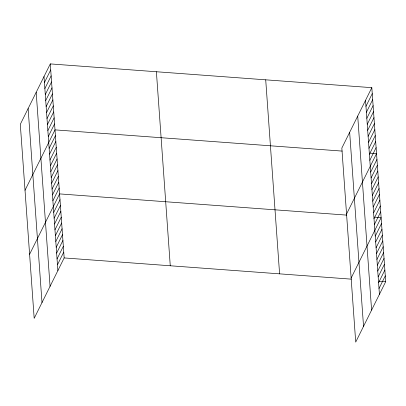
<?xml version="1.0" encoding="UTF-8"?>
<svg xmlns="http://www.w3.org/2000/svg" width="406" height="406" viewBox="0 0 406 406"><rect width="100%" height="100%" fill="white"/><g stroke="black" fill="none" stroke-linecap="round" stroke-linejoin="round"><path stroke-width="0.61" d="M50.288 63.904L20.3 124.312L34.18 318.334L64.163 257.932L50.288 63.904L371.82 87.666L385.7 281.688L355.712 342.096L341.837 148.068L371.82 87.666M44.432 82.56L50.714 69.903M44.863 88.559L51.146 75.902M45.289 94.557L51.572 81.895M45.721 100.551L52.004 87.894M46.147 106.55L52.43 93.893M46.578 112.548L52.861 99.891M47.005 118.542L53.287 105.885M47.436 124.54L53.719 111.883M47.862 130.539L54.145 117.882M48.294 136.533L54.577 123.876M25.02 190.282L55.003 129.874L342.177 151.093M49.136 148.352L55.419 135.695M49.552 154.173L55.84 141.516M49.968 159.994L56.256 147.337M50.39 165.815L56.673 153.158M50.806 171.636L57.089 158.979M51.222 177.458L57.505 164.8M51.638 183.279L57.921 170.621M52.054 189.1L58.337 176.443M52.47 194.921L58.753 182.264M52.887 200.742L59.169 188.079M29.597 254.308L59.586 193.901L346.754 215.119M53.719 212.379L60.002 199.722M54.135 218.2L60.418 205.543M54.551 224.021L60.834 211.364M54.967 229.842L61.25 217.185M55.383 235.663L61.666 223.006M55.8 241.484L62.082 228.827M56.216 247.305L62.499 234.648M56.632 253.126L62.915 240.469M57.048 258.947L63.331 246.29M57.464 264.768L63.747 252.111M365.968 106.316L372.251 93.659M366.395 112.315L372.678 99.658M366.826 118.313L373.109 105.656M367.252 124.307L373.535 111.65M367.684 130.306L373.967 117.649M368.11 136.304L374.393 123.647M368.541 142.298L374.824 129.641M368.968 148.297L375.251 135.64M369.399 154.295L375.682 141.638M369.825 160.294L376.108 147.632M346.551 214.038L376.54 153.63L369.907 153.143M370.673 172.108L376.956 159.451M371.089 177.929L377.372 165.272M371.505 183.751L377.788 171.093M371.921 189.572L378.204 176.915M372.338 195.393L378.62 182.736M372.754 201.214L379.037 188.557M373.17 207.035L379.453 194.378M373.586 212.856L379.869 200.199M374.002 218.677L380.285 206.02M374.418 224.498L380.701 211.841M351.134 278.064L381.117 217.662L374.489 217.169M375.251 236.14L381.538 223.478M375.672 241.961L381.955 229.299M376.088 247.777L382.371 235.12M376.504 253.598L382.787 240.941M376.92 259.419L383.203 246.762M377.336 265.24L383.619 252.583M377.753 271.061L384.035 258.404M378.169 276.882L384.452 264.225M378.585 282.703L384.868 270.046M379.001 288.524L385.284 275.867M64.163 257.932L351.337 279.15M379.067 281.196L385.7 281.688M365.537 100.323L379.417 294.345M357.716 116.075L371.597 310.103M349.657 132.31L363.537 326.338M265.712 79.825L279.592 273.847M156.391 71.745L170.271 265.773M44 76.561L57.88 270.589M36.18 92.319L50.06 286.347M28.121 108.554L42.001 302.582"/></g></svg>
